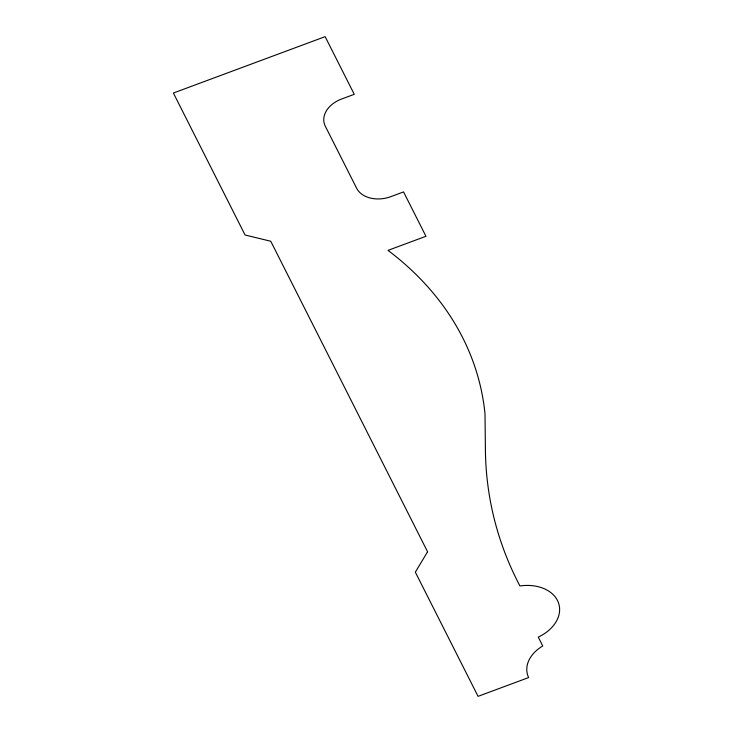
<?xml version="1.0" encoding="UTF-8"?>
<svg xmlns="http://www.w3.org/2000/svg" width="733" height="733" viewBox="0 0 733 733"><rect width="100%" height="100%" fill="white"/><g stroke="black" fill="none" stroke-linecap="round" stroke-linejoin="round"><path stroke-width="1.1" d="M427.577 551.784L415.327 572.134L478.063 696.35L528.649 677.558A35.321 25.49 -13.2 0 1 542.741 645.984L538.26 637.105A38.281 27.634 -13.2 0 0 558.454 602.783A38.281 27.634 -13.2 0 0 519.935 585.96A566.481 408.867 -13.2 0 1 485.383 447.057L484.999 413.687A412.56 297.772 -13.2 0 0 388.014 250.374L425.955 236.283L403.553 191.918L390.909 196.618A27.176 19.617 -13.2 0 1 356.65 188.262L325.287 126.158A27.176 19.617 -13.2 0 1 341.624 99.019L354.268 94.319L325.14 36.65L173.382 93.027L245.069 234.991L270.761 241.249L427.577 551.784"/></g></svg>
